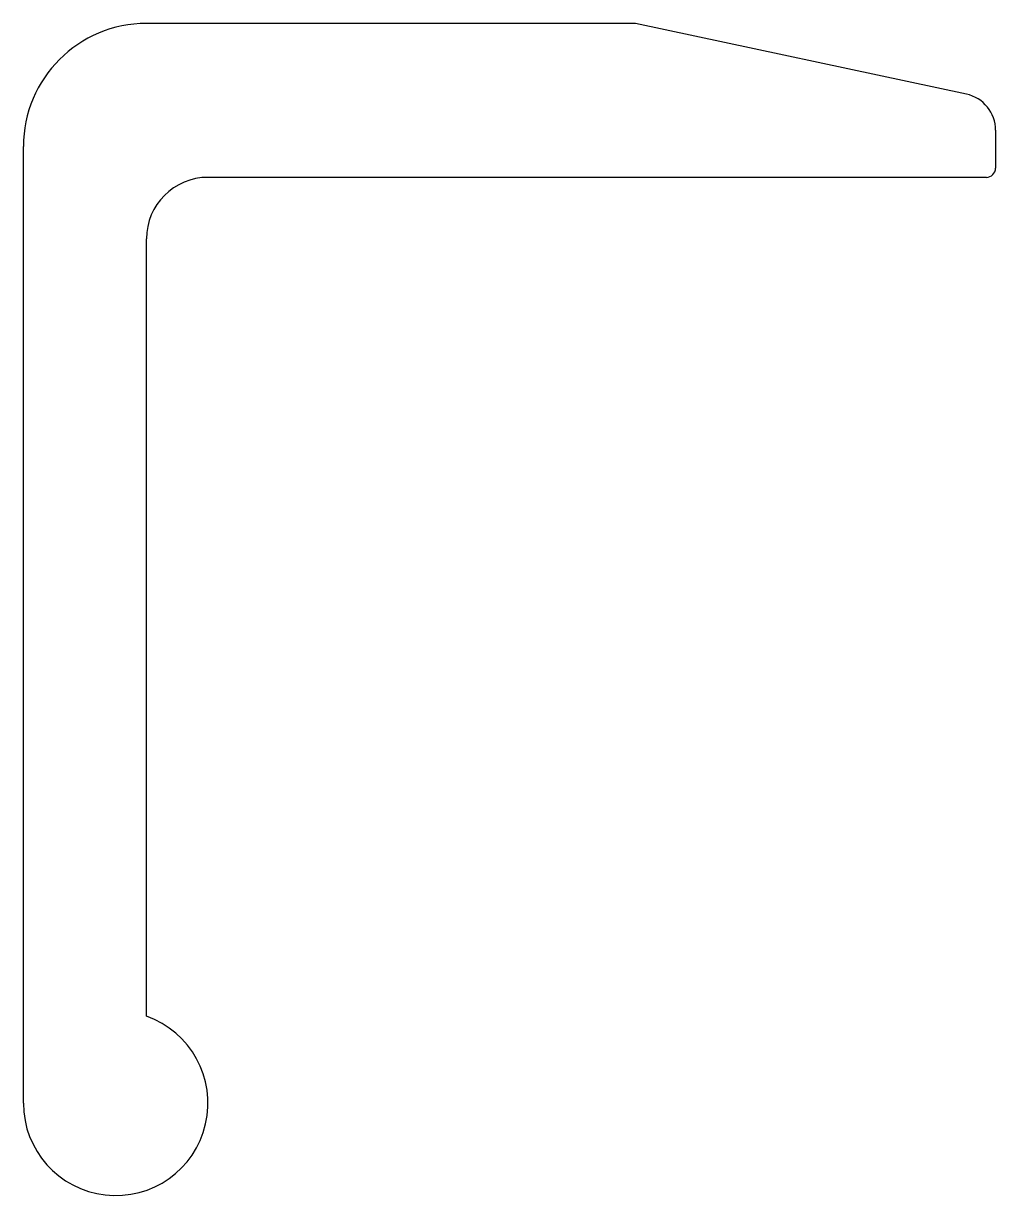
# Model space of a CAD drawing. Extents: x 1068.5 to 1100.1, y 1890.7 to 1928.8.
import ezdxf

# ---------------------------------------------------------------- set-up
doc = ezdxf.new("R2010")
doc.units = 0
doc.layers.add('KLEMME-KOPF', color=6, linetype='CONTINUOUS')

msp = doc.modelspace()

# ---------------------------------------------------------------- linework, layer by layer
at = {"layer": 'KLEMME-KOPF', "color": 0}
for p, q in [((1088.397, 1928.76), (1072.497, 1928.76)), ((1099.148, 1926.463), (1088.397, 1928.76)), ((1100.097, 1925.289), (1100.097, 1924.06)), ((1068.497, 1893.68), (1068.497, 1924.76)), ((1099.797, 1923.76), (1074.497, 1923.76)), ((1072.497, 1896.509), (1072.497, 1921.76))]:
    msp.add_line(p, q, dxfattribs=at)
for centre, radius, start, end in [((1072.497, 1924.76), 4, 90, 180), ((1098.897, 1925.289), 1.2, 0, 77.9387), ((1099.797, 1924.06), 0.3, 270, 0), ((1074.497, 1921.76), 2, 90, 180), ((1071.497, 1893.68), 3, 180, 70.5288)]:
    msp.add_arc(centre, radius, start, end, dxfattribs=at)

doc.saveas('drawing.dxf')
